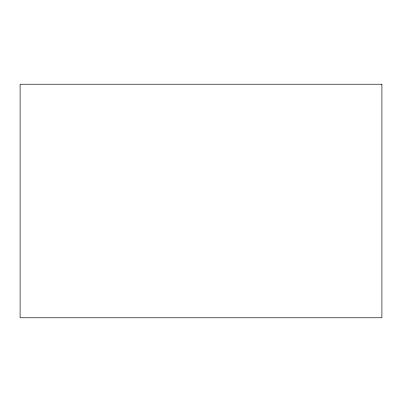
<?xml version="1.0" encoding="UTF-8"?>
<svg xmlns="http://www.w3.org/2000/svg" width="402" height="402" viewBox="0 0 402 402"><rect width="100%" height="100%" fill="white"/><g stroke="black" fill="none" stroke-linecap="round" stroke-linejoin="round"><path stroke-width="0.6" d="M381.9 84.224L20.1 84.224L20.1 317.776L381.9 317.776L381.9 84.224"/></g></svg>
